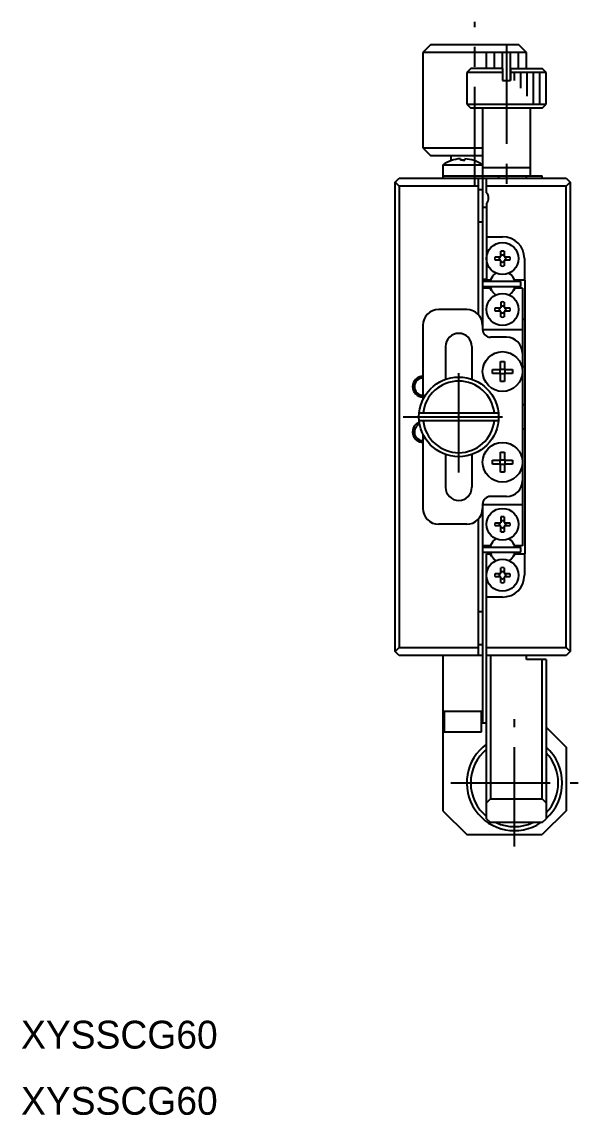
# Model space of a CAD drawing. Extents: x 145 to 476, y -5 to 168.
# Drawn here: x 144.6 to 214.5, y -2.4 to 135 of the extents above; entities that cross this region are included whole.
import ezdxf

# ---------------------------------------------------------------- set-up
doc = ezdxf.new("R2010")
doc.units = 0
doc.header["$LTSCALE"] = 10
doc.linetypes.add('CENTER', pattern=[2, 1.25, -0.25, 0.25, -0.25])
doc.layers.get('0').update_dxf_attribs({"linetype": 'CONTINUOUS'})
doc.layers.add('CENTER', color=1, linetype='CENTER')
doc.styles.get("Standard").update_dxf_attribs({"font": 'FGP教科書体NT-M'})

msp = doc.modelspace()

# ---------------------------------------------------------------- linework, layer by layer
at = {"color": 7, "linetype": 'CONTINUOUS'}
for p, q in [((196, 132.15), (195, 131.15)), ((196, 132.15), (207, 132.15)), ((208, 131.15), (207, 132.15)), ((195, 131.15), (195, 119.15)), ((208, 131.15), (195, 131.15)), ((205, 129.15), (205, 131.15)), ((206, 129.15), (206, 131.15)), ((208, 129.15), (208, 131.15)), ((201, 129.15), (200.5, 128.65)), ((205.004336, 128.65), (200.5, 128.65)), ((200.5, 128.65), (200.5, 124.65)), ((205.003898, 129.15), (201, 129.15)), ((205.003898, 129.15), (205.005212, 127.650001)), ((205.996102, 129.15), (205.994788, 127.650001)), ((205.996102, 129.15), (210, 129.15)), ((206.005212, 127.650001), (206.003898, 129.15)), ((210.5, 128.65), (206.004336, 128.65)), ((210.5, 128.65), (210, 129.15)), ((210.5, 124.65), (210.5, 128.65)), ((204.995664, 127.65), (206.004336, 127.65)), ((200.5, 124.65), (201, 124.15)), ((200.5, 124.65), (210.5, 124.65)), ((210, 124.15), (201, 124.15)), ((202.5, 124.15), (202.5, 96.35)), ((208.5, 115.65), (208.5, 124.15)), ((210, 124.15), (210.5, 124.65)), ((195, 119.15), (202.5, 119.15)), ((195, 119.15), (196, 118.15)), ((202.5, 118.15), (196, 118.15)), ((197.5, 117.041657), (202.5, 117.041657)), ((197.5, 117.041657), (197.5, 115.35)), ((198.5, 118.15), (198.5, 117.542641)), ((198.738044, 117.619429), (198.743111, 117.612581)), ((198.739763, 117.612581), (198.738044, 117.619429)), ((200.251891, 117.612581), (199.731902, 117.612581)), ((199.738331, 117.784953), (199.738331, 117.612916)), ((199.741679, 117.784953), (199.741679, 117.613087)), ((200, 117.619429), (200.268098, 117.612581)), ((200.261669, 117.784953), (200.261669, 117.784757)), ((200.268098, 117.784447), (200.268098, 117.612581)), ((201.261956, 117.619429), (201.256889, 117.612581)), ((197.5, 115.65), (210, 115.65)), ((201.5, 115.35), (201.5, 115.65)), ((208.5, 116.65), (202.5, 116.65)), ((204.5, 115.65), (204.5, 115.35)), ((208, 115.35), (208, 115.65)), ((210, 115.35), (210, 115.65)), ((191.5, 114.85), (192, 115.35)), ((192, 114.35), (191.5, 114.85)), ((191.5, 55.85), (191.5, 114.85)), ((192, 115.35), (213, 115.35)), ((202, 114.35), (192, 114.35)), ((192, 114.35), (192, 56.35)), ((202, 98.172876), (202, 115.35)), ((203, 113.511438), (203, 115.35)), ((213, 114.35), (203, 114.35)), ((213, 115.35), (213.5, 114.85)), ((213.5, 114.85), (213, 114.35)), ((213, 56.35), (213, 114.35)), ((213.5, 114.85), (213.5, 55.85)), ((202, 113.95), (202.5, 113.95)), ((203, 111.65), (202.5, 111.65)), ((203, 112.188562), (203, 102.55)), ((202, 109.85), (202.5, 109.85)), ((203, 108), (205, 108)), ((204.8, 105.45), (204.8, 106.178709)), ((205.2, 106.178709), (205.2, 105.45)), ((204.071291, 105.45), (204.8, 105.45)), ((204.8, 105.05), (204.071291, 105.05)), ((204.8, 104.321291), (204.8, 105.05)), ((205.2, 105.45), (205.928709, 105.45)), ((205.2, 105.05), (205.2, 104.321291)), ((205.928709, 105.05), (205.2, 105.05)), ((207.75, 105.25), (207.75, 102.55)), ((202.5, 102.65), (203, 102.65)), ((207.3, 102.35), (202.5, 102.35)), ((202.5, 101.75), (207.3, 101.75)), ((203.455588, 102.55), (203, 102.55)), ((203.625185, 102.84375), (203.455588, 102.55)), ((206.544412, 102.55), (206.374815, 102.84375)), ((207.8, 102.55), (206.544412, 102.55)), ((207.3, 101.75), (207.3, 102.35)), ((207.8, 102.55), (207.8, 68.15)), ((203.455588, 101.55), (202.5, 101.55)), ((203.625185, 101.25625), (203.455588, 101.55)), ((206.544412, 101.55), (206.374815, 101.25625)), ((207.5, 101.55), (206.544412, 101.55)), ((207.5, 101.55), (207.5, 69.15)), ((204.071291, 99.05), (204.8, 99.05)), ((204.8, 99.778709), (204.8, 99.05)), ((205.2, 99.778709), (205.2, 99.05)), ((205.2, 99.05), (205.928709, 99.05)), ((200.5, 98.85), (197, 98.85)), ((204.8, 98.65), (204.071291, 98.65)), ((204.8, 97.921291), (204.8, 98.65)), ((205.2, 98.65), (205.2, 97.921291)), ((205.928709, 98.65), (205.2, 98.65)), ((207.5, 97.65), (207.8, 97.65)), ((195, 96.85), (195, 87.529449)), ((202.5, 96.35), (207.5, 96.35)), ((205.5, 95.35), (203.5, 95.35)), ((197.85, 94.2), (197.85, 90.069905)), ((201.15, 94.2), (201.15, 90.069905)), ((204.74, 92.30859), (205.26, 92.30859)), ((204.74, 91.31), (204.74, 92.30859)), ((205.26, 92.30859), (205.26, 91.31)), ((203.74141, 90.79), (203.74141, 91.31)), ((203.74141, 91.31), (204.74, 91.31)), ((204.74, 90.79), (203.74141, 90.79)), ((204.698625, 90.79), (204.698625, 91.31)), ((204.74, 91.351375), (205.26, 91.351375)), ((204.74, 89.79141), (204.74, 90.79)), ((205.26, 90.748625), (204.74, 90.748625)), ((205.26, 91.31), (206.25859, 91.31)), ((206.25859, 90.79), (205.26, 90.79)), ((205.26, 90.79), (205.26, 89.79141)), ((205.301375, 91.31), (205.301375, 90.79)), ((206.25859, 91.31), (206.25859, 90.79)), ((207.8, 91.65), (207.5, 91.65)), ((205.26, 89.79141), (204.74, 89.79141)), ((207.8, 86.85), (207.5, 86.85)), ((194.525063, 85.85), (204.474937, 85.85)), ((204.474937, 84.85), (194.525063, 84.85)), ((207.5, 83.85), (207.8, 83.85)), ((195, 83.170551), (195, 73.85)), ((197.85, 80.630095), (197.85, 76.5)), ((201.15, 80.630095), (201.15, 76.5)), ((203.74141, 79.39), (203.74141, 79.91)), ((203.74141, 79.91), (204.74, 79.91)), ((204.698625, 79.39), (204.698625, 79.91)), ((204.74, 80.90859), (205.26, 80.90859)), ((204.74, 79.91), (204.74, 80.90859)), ((204.74, 79.951375), (205.26, 79.951375)), ((205.26, 80.90859), (205.26, 79.91)), ((205.26, 79.91), (206.25859, 79.91)), ((205.301375, 79.91), (205.301375, 79.39)), ((206.25859, 79.91), (206.25859, 79.39)), ((204.74, 79.39), (203.74141, 79.39)), ((204.74, 78.39141), (204.74, 79.39)), ((205.26, 79.348625), (204.74, 79.348625)), ((205.26, 78.39141), (204.74, 78.39141)), ((206.25859, 79.39), (205.26, 79.39)), ((205.26, 79.39), (205.26, 78.39141)), ((202.5, 74.35), (207.5, 74.35)), ((202.5, 74.35), (202.5, 46.85)), ((205.5, 75.35), (203.5, 75.35)), ((200.5, 71.85), (197, 71.85)), ((202, 55.35), (202, 72.527124)), ((204.071291, 72.05), (204.8, 72.05)), ((204.8, 71.65), (204.071291, 71.65)), ((204.8, 72.778709), (204.8, 72.05)), ((204.8, 70.921291), (204.8, 71.65)), ((205.2, 72.778709), (205.2, 72.05)), ((205.2, 72.05), (205.928709, 72.05)), ((205.2, 71.65), (205.2, 70.921291)), ((205.928709, 71.65), (205.2, 71.65)), ((203.455588, 69.15), (202.5, 69.15)), ((207.3, 68.95), (202.5, 68.95)), ((203.625185, 69.44375), (203.455588, 69.15)), ((206.544412, 69.15), (206.374815, 69.44375)), ((207.5, 69.15), (206.544412, 69.15)), ((207.3, 68.35), (207.3, 68.95)), ((202.5, 68.35), (207.3, 68.35)), ((203, 68.15), (203.455588, 68.15)), ((203, 34.85), (203, 68.15)), ((203.625185, 67.85625), (203.455588, 68.15)), ((206.544412, 68.15), (206.374815, 67.85625)), ((206.544412, 68.15), (207.8, 68.15)), ((207.75, 68.15), (207.75, 65.45)), ((204.8, 65.65), (204.8, 66.378709)), ((205.2, 66.378709), (205.2, 65.65)), ((204.071291, 65.65), (204.8, 65.65)), ((204.8, 65.25), (204.071291, 65.25)), ((204.8, 64.521291), (204.8, 65.25)), ((205.2, 65.65), (205.928709, 65.65)), ((205.2, 65.25), (205.2, 64.521291)), ((205.928709, 65.25), (205.2, 65.25)), ((205, 62.7), (203, 62.7)), ((202.5, 60.85), (202, 60.85)), ((191.5, 55.85), (192, 56.35)), ((192, 56.35), (202, 56.35)), ((202, 56.75), (202.5, 56.75)), ((203, 56.35), (213, 56.35)), ((213, 56.35), (213.5, 55.85)), ((192, 55.35), (191.5, 55.85)), ((202.5, 55.35), (192, 55.35)), ((197.5, 55.35), (197.5, 35.85)), ((213, 55.35), (203, 55.35)), ((203.5, 55.35), (203.5, 37.35)), ((208, 54.85), (208, 55.35)), ((213.5, 55.85), (213, 55.35)), ((210.5, 54.85), (208, 54.85)), ((210, 37.35), (210, 54.85)), ((210.5, 54.85), (210.5, 34.85)), ((197.5, 48.35), (202.5, 48.35)), ((197.65, 48.35), (197.65, 45.75)), ((202.35, 45.75), (202.35, 48.35)), ((203, 46.85), (202.5, 46.85)), ((197.65, 45.75), (202.35, 45.75)), ((210.5, 46.35), (213, 43.85)), ((213, 43.85), (213, 35.85)), ((203.5, 37.35), (203, 36.85)), ((203.5, 37.35), (210, 37.35)), ((210.5, 36.85), (210, 37.35)), ((197.5, 35.85), (200.5, 32.85)), ((213, 35.85), (210, 32.85)), ((203, 34.85), (203.5, 34.35)), ((210, 34.35), (210.5, 34.85)), ((210, 34.35), (203.5, 34.35)), ((200.5, 32.85), (210, 32.85))]:
    msp.add_line(p, q, dxfattribs=at)
at = {"color": 3, "linetype": 'CONTINUOUS'}
for p, q in [((203, 129.15), (203, 131.15)), ((204, 129.15), (204, 131.15)), ((207, 129.15), (207, 131.15)), ((206.5, 127.65), (206.5, 128.65)), ((207.3, 126.65), (207.3, 128.65)), ((208.1, 125.65), (208.1, 128.65)), ((208.9, 124.65), (208.9, 128.65)), ((209.7, 124.65), (209.7, 128.65))]:
    msp.add_line(p, q, dxfattribs=at)
at = {"color": 7, "linetype": 'CONTINUOUS'}
for centre, radius in [((205, 105.25), 2), ((205, 98.85), 2), ((205, 91.05), 2.5), ((199.5, 85.35), 5), ((205, 79.65), 2.5), ((205, 71.85), 2), ((205, 65.45), 2)]:
    msp.add_circle(centre, radius, dxfattribs=at)
for centre, radius, start, end in [((200, 113.3), 4.5, 93.33355359, 123.748989), ((200.036331, 113.364522), 4.426171, 56.17804534, 87.08179536), ((202.25, 112.85), 1, 318.590378, 41.409622), ((205, 105.25), 2.75, 0, 90), ((205, 105.25), 0.95, 77.846803, 102.153197), ((205, 105.25), 0.95, 167.846803, 192.153197), ((205, 105.25), 0.435085, 152.633517, 207.366483), ((205, 105.25), 0.435085, 62.633517, 117.366483), ((205, 105.25), 0.435085, 242.633517, 297.366483), ((205, 105.25), 0.435085, 332.633517, 27.366483), ((205, 105.25), 0.95, 347.846803, 12.153197), ((205, 102.050001), 1.5875, 135.000026, 169.106984), ((205.114905, 101.935095), 1.75, 121.881533, 135), ((205, 102.050001), 1.5875, 120.433263, 134.999751), ((205, 105.25), 0.95, 257.846803, 282.153197), ((205, 102.050001), 1.5875, 10.893016, 59.566737), ((204.885095, 101.935095), 1.75, 45, 58.118467), ((205, 102.050001), 1.5875, 190.89309, 210), ((205, 102.050001), 1.5875, 329.999969, 349.10691), ((205, 102.05), 1.5875, 210, 225), ((205.114905, 102.164905), 1.75, 225, 238.118467), ((205, 102.050001), 1.5875, 225.000026, 239.566818), ((205, 102.050001), 1.5875, 300.433182, 315.000249), ((204.885095, 102.164905), 1.75, 301.881533, 315), ((205, 102.05), 1.5875, 315, 330), ((205, 98.85), 0.95, 167.846803, 192.153197), ((205, 98.85), 0.435085, 152.633517, 207.366483), ((205, 98.85), 0.95, 77.846803, 102.153197), ((205, 98.85), 0.435085, 62.633517, 117.366483), ((205, 98.85), 0.435085, 332.633517, 27.366483), ((205, 98.85), 0.95, 347.846803, 12.153197), ((197, 96.85), 2, 90, 180), ((200.5, 96.85), 2, 0, 90), ((205, 98.85), 0.435085, 242.633517, 297.366483), ((205, 98.85), 0.95, 257.846803, 282.153197), ((203.5, 96.35), 1, 180, 270), ((199.5, 94.2), 1.65, 0, 180), ((205.5, 93.35), 2, 0, 90), ((195, 89.15), 1.075, 90, 270), ((199.5, 85.35), 4.5, 6.37937, 173.62063), ((195, 83.45), 1.075, 112.805307, 270), ((199.5, 85.35), 4.5, 186.37937, 353.62063), ((205.5, 77.35), 2, 270, 0), ((199.5, 76.5), 1.65, 180, 0), ((203.5, 74.35), 1, 90, 180), ((197, 73.85), 2, 180, 270), ((200.5, 73.85), 2, 270, 0), ((205, 71.85), 0.95, 167.846803, 192.153197), ((205, 71.85), 0.435085, 152.633517, 207.366483), ((205, 71.85), 0.95, 77.846803, 102.153197), ((205, 71.85), 0.435085, 62.633517, 117.366483), ((205, 71.85), 0.435085, 242.633517, 297.366483), ((205, 71.85), 0.435085, 332.633517, 27.366483), ((205, 71.85), 0.95, 347.846803, 12.153197), ((205, 71.85), 0.95, 257.846803, 282.153197), ((205, 68.650001), 1.5875, 135.000026, 169.106984), ((205.114905, 68.535095), 1.75, 121.881532, 135), ((205, 68.650001), 1.5875, 120.433263, 134.999751), ((205, 68.650001), 1.5875, 10.893016, 59.566737), ((204.885095, 68.535095), 1.75, 45, 58.118467), ((205, 68.650001), 1.5875, 190.89309, 210), ((205, 68.65), 1.5875, 210, 225), ((205.114905, 68.764905), 1.75, 225, 238.118467), ((205, 68.650001), 1.5875, 225.000026, 239.566818), ((205, 68.650001), 1.5875, 300.433182, 315.000249), ((204.885095, 68.764905), 1.75, 301.881533, 315), ((205, 68.65), 1.5875, 315, 330), ((205, 68.650001), 1.5875, 329.999969, 349.10691), ((205, 65.45), 0.95, 77.846803, 102.153197), ((205, 65.45), 0.95, 167.846803, 192.153197), ((205, 65.45), 0.435085, 152.633517, 207.366483), ((205, 65.45), 0.435085, 62.633517, 117.366483), ((205, 65.45), 0.435085, 242.633517, 297.366483), ((205, 65.45), 2.75, 270, 0), ((205, 65.45), 0.435085, 332.633517, 27.366483), ((205, 65.45), 0.95, 347.846803, 12.153197), ((205, 65.45), 0.95, 257.846803, 282.153197), ((206.5, 39.35), 6, 125.685335, 303.55731), ((206.5, 39.35), 5.5, 129.521196, 230.478804), ((206.5, 39.35), 6, 311.810315, 48.189685), ((206.5, 39.35), 5.5, 316.658242, 43.341758), ((206.5, 39.35), 5.5, 245.380023, 294.619977)]:
    msp.add_arc(centre, radius, start, end, dxfattribs=at)
at = {"color": 3, "linetype": 'CONTINUOUS'}
for centre, start in [((195, 89.15), 90), ((195, 83.45), 110.40849)]:
    msp.add_arc(centre, 1.3, start, 270, dxfattribs=at)
at = {"layer": 'CENTER', "color": 1, "linetype": 'CENTER'}
for p, q in [((201.5, 114.35), (201.5, 135)), ((205.5, 132.15), (205.5, 114.35)), ((199.5, 78.35), (199.5, 92.35)), ((192.5, 85.35), (206.5, 85.35)), ((206.5, 31.35), (206.5, 47.35)), ((198.5, 39.35), (214.5, 39.35))]:
    msp.add_line(p, q, dxfattribs=at)

# ---------------------------------------------------------------- texts
at = {"color": 7}
for p in [(144.49725, 5.954442), (144.49725, -2.361142)]:
    msp.add_text('XYSSCG60', height=3.5, dxfattribs=at).set_placement(p)

doc.saveas('drawing.dxf')
